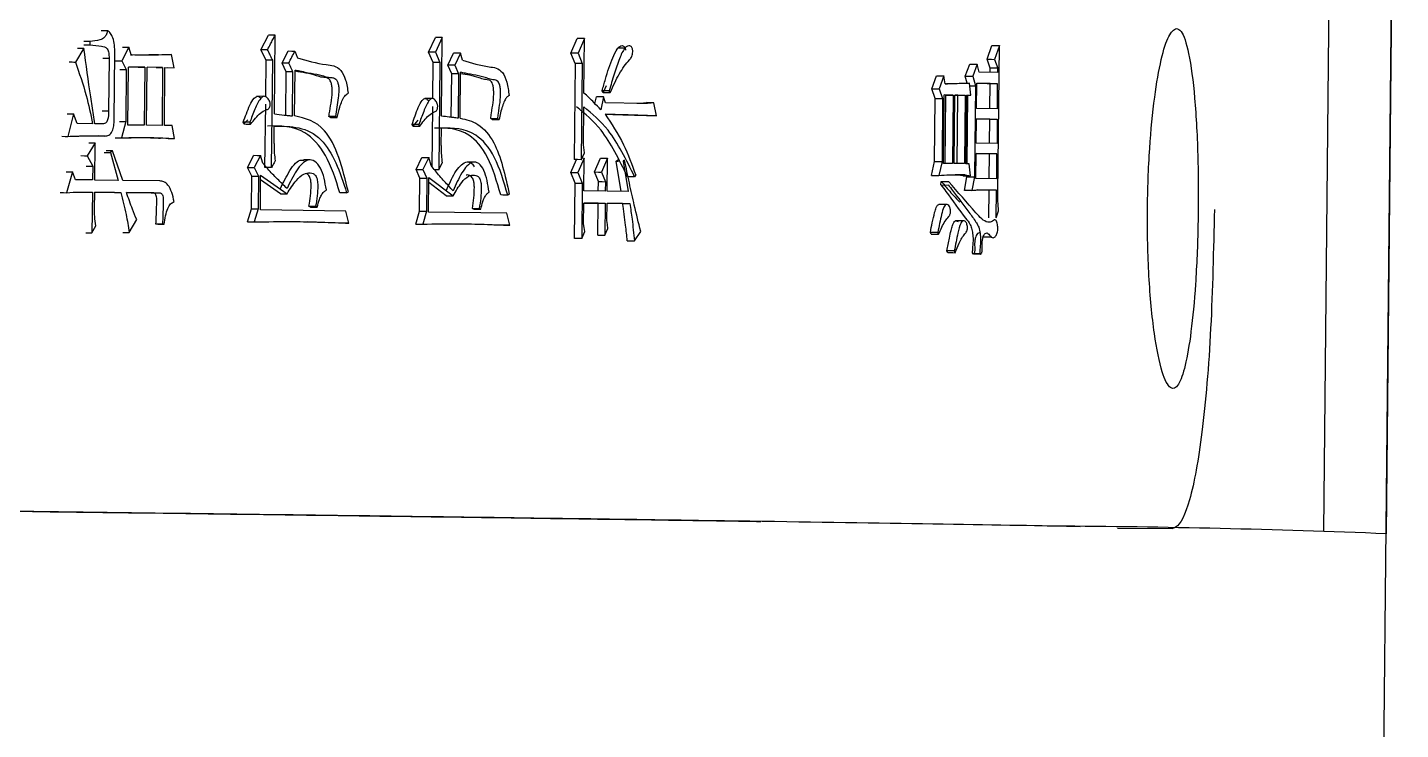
# Model space of a CAD drawing. Header units: millimetres. Extents: x 2448 to 4397, y 790 to 2168.
# Drawn here: x 3211.22 to 3226.67, y 979.76 to 987.65 of the extents above; entities that cross this region are included whole.
import ezdxf

# ---------------------------------------------------------------- set-up
doc = ezdxf.new("R2010")
doc.units = ezdxf.units.MM

msp = doc.modelspace()

# ---------------------------------------------------------------- linework, layer by layer
at = {"color": 7, "linetype": 'Continuous', "lineweight": 25}
for p, q in [((3225.808, 981.988), (3226.21, 1022.465)), ((3226.473, 978.36), (3226.67, 998.246)), ((3226.67, 998.246), (3226.509, 981.96)), ((3212.053, 987.621), (3212.124, 987.621)), ((3213.85, 987.403), (3213.935, 987.568)), ((3214.001, 986.681), (3214.009, 987.567)), ((3215.734, 987.378), (3215.812, 987.543)), ((3215.89, 987.542), (3215.812, 987.378)), ((3215.881, 986.656), (3215.89, 987.542)), ((3211.859, 987.42), (3211.762, 987.265)), ((3211.856, 987.458), (3211.928, 987.458)), ((3211.928, 987.497), (3211.857, 987.497)), ((3211.928, 987.458), (3211.928, 987.497)), ((3212.363, 987.433), (3212.283, 987.278)), ((3212.393, 987.335), (3212.363, 987.433)), ((3213.924, 987.403), (3213.85, 987.403)), ((3213.907, 987.286), (3213.85, 987.403)), ((3214.087, 987.254), (3214.157, 987.39)), ((3217.337, 987.366), (3217.409, 987.531)), ((3217.489, 987.53), (3217.417, 987.366)), ((3217.482, 986.917), (3217.489, 987.53)), ((3217.947, 987.422), (3217.866, 987.423)), ((3222.02, 987.296), (3222.073, 987.451)), ((3222.157, 987.45), (3222.104, 987.295)), ((3222.141, 985.786), (3222.157, 987.45)), ((3212.142, 987.309), (3212.136, 986.715)), ((3212.198, 986.617), (3212.206, 987.367)), ((3212.283, 987.278), (3212.335, 987.18)), ((3212.399, 987.345), (3212.39, 987.345)), ((3212.399, 987.345), (3212.393, 987.335)), ((3212.688, 987.347), (3212.77, 987.349)), ((3212.872, 987.202), (3212.843, 987.349)), ((3213.903, 986.875), (3213.907, 987.286)), ((3213.97, 986.078), (3213.982, 987.285)), ((3214.162, 987.254), (3214.087, 987.254)), ((3214.135, 987.156), (3214.087, 987.254)), ((3215.787, 987.261), (3215.734, 987.378)), ((3215.783, 986.853), (3215.787, 987.261)), ((3215.812, 987.378), (3215.864, 987.26)), ((3215.864, 987.26), (3215.852, 986.053)), ((3215.952, 987.229), (3216.016, 987.365)), ((3216.094, 987.364), (3216.03, 987.229)), ((3216.119, 987.286), (3216.094, 987.364)), ((3217.386, 987.249), (3217.337, 987.366)), ((3217.386, 987.249), (3217.375, 986.168)), ((3217.465, 987.248), (3217.386, 987.249)), ((3217.417, 987.366), (3217.465, 987.248)), ((3217.465, 987.248), (3217.454, 986.167)), ((3221.773, 987.105), (3221.825, 987.241)), ((3221.909, 987.24), (3221.857, 987.105)), ((3221.93, 987.152), (3221.909, 987.24)), ((3222.055, 987.198), (3222.02, 987.296)), ((3222.104, 987.295), (3222.14, 987.197)), ((3212.335, 987.18), (3212.329, 986.596)), ((3212.354, 986.557), (3212.361, 987.209)), ((3212.543, 987.207), (3212.361, 987.209)), ((3212.47, 987.207), (3212.543, 987.207)), ((3212.543, 987.207), (3212.536, 986.554)), ((3212.562, 986.554), (3212.569, 987.206)), ((3212.744, 987.204), (3212.569, 987.206)), ((3212.671, 987.205), (3212.744, 987.204)), ((3212.744, 987.204), (3212.737, 986.552)), ((3212.763, 986.551), (3212.769, 987.204)), ((3212.769, 987.204), (3212.872, 987.202)), ((3212.799, 987.203), (3212.872, 987.202)), ((3214.13, 986.667), (3214.135, 987.156)), ((3214.205, 986.659), (3214.21, 987.156)), ((3214.229, 986.659), (3214.234, 987.175)), ((3215.996, 987.131), (3215.952, 987.229)), ((3215.991, 986.643), (3215.996, 987.131)), ((3216.03, 987.229), (3216.073, 987.131)), ((3216.073, 987.131), (3216.069, 986.634)), ((3216.091, 986.634), (3216.096, 987.15)), ((3221.397, 986.965), (3221.451, 987.11)), ((3221.534, 987.109), (3221.481, 986.964)), ((3221.546, 987.022), (3221.534, 987.109)), ((3221.795, 987.027), (3221.773, 987.105)), ((3221.857, 987.105), (3221.888, 986.997)), ((3222.139, 987.149), (3221.93, 987.152)), ((3222.14, 987.197), (3222.055, 987.198)), ((3222.055, 987.15), (3222.055, 987.198)), ((3222.139, 987.149), (3222.14, 987.197)), ((3217.768, 986.942), (3217.688, 986.943)), ((3217.7, 986.923), (3217.688, 986.943)), ((3217.735, 986.997), (3217.7, 986.923)), ((3221.435, 986.857), (3221.397, 986.965)), ((3221.481, 986.964), (3221.519, 986.857)), ((3221.554, 987.022), (3221.546, 987.022)), ((3221.836, 986.891), (3221.822, 987.027)), ((3221.888, 986.997), (3221.877, 985.975)), ((3221.901, 986.744), (3221.903, 987.026)), ((3221.903, 987.026), (3222.138, 987.022)), ((3222.053, 987.023), (3221.903, 987.025)), ((3222.051, 986.741), (3222.053, 987.023)), ((3222.138, 987.022), (3222.053, 987.023)), ((3222.135, 986.74), (3222.138, 987.022)), ((3213.88, 986.879), (3213.805, 986.88)), ((3213.895, 986.079), (3213.903, 986.79)), ((3215.77, 986.854), (3215.692, 986.854)), ((3217.607, 986.798), (3217.623, 986.875)), ((3217.702, 986.875), (3217.673, 986.729)), ((3217.7, 986.923), (3217.78, 986.922)), ((3217.726, 986.806), (3217.702, 986.875)), ((3218.141, 986.8), (3217.726, 986.806)), ((3218.271, 986.808), (3218.19, 986.809)), ((3218.3, 986.662), (3218.271, 986.808)), ((3221.428, 986.147), (3221.435, 986.857)), ((3221.519, 986.857), (3221.512, 986.146)), ((3221.528, 986.126), (3221.535, 986.895)), ((3221.639, 986.894), (3221.535, 986.895)), ((3221.555, 986.894), (3221.535, 986.895)), ((3221.548, 986.125), (3221.555, 986.894)), ((3221.555, 986.894), (3221.639, 986.894)), ((3221.639, 986.894), (3221.631, 986.125)), ((3221.647, 986.124), (3221.655, 986.893)), ((3221.655, 986.893), (3221.773, 986.892)), ((3221.689, 986.892), (3221.655, 986.893)), ((3221.682, 986.124), (3221.689, 986.892)), ((3221.689, 986.892), (3221.773, 986.892)), ((3221.773, 986.892), (3221.765, 986.123)), ((3221.781, 986.122), (3221.789, 986.891)), ((3221.789, 986.891), (3221.836, 986.891)), ((3221.789, 986.891), (3221.836, 986.891)), ((3221.795, 986.122), (3221.802, 986.891)), ((3211.74, 986.681), (3211.679, 986.429)), ((3211.781, 986.574), (3211.74, 986.681)), ((3212.065, 986.716), (3212.136, 986.715)), ((3213.702, 986.616), (3213.659, 986.569)), ((3214.69, 986.653), (3214.614, 986.653)), ((3214.633, 986.643), (3214.614, 986.653)), ((3214.69, 986.653), (3214.709, 986.643)), ((3215.776, 986.087), (3215.782, 986.767)), ((3216.513, 986.628), (3216.435, 986.629)), ((3216.452, 986.619), (3216.435, 986.629)), ((3217.477, 986.333), (3217.481, 986.761)), ((3221.897, 986.354), (3221.899, 986.627)), ((3221.899, 986.627), (3222.134, 986.623)), ((3222.049, 986.624), (3221.899, 986.626)), ((3222.135, 986.74), (3221.901, 986.744)), ((3222.047, 986.351), (3222.049, 986.624)), ((3222.049, 986.624), (3222.134, 986.623)), ((3222.134, 986.623), (3222.131, 986.351)), ((3211.956, 986.571), (3211.781, 986.574)), ((3212.077, 986.57), (3211.982, 986.571)), ((3212.257, 986.596), (3212.329, 986.596)), ((3212.329, 986.596), (3212.28, 986.412)), ((3212.536, 986.554), (3212.354, 986.557)), ((3212.737, 986.552), (3212.562, 986.554)), ((3212.85, 986.55), (3212.763, 986.551)), ((3212.879, 986.404), (3212.85, 986.55)), ((3213.724, 986.588), (3213.65, 986.588)), ((3213.659, 986.569), (3213.65, 986.588)), ((3213.734, 986.568), (3213.724, 986.588)), ((3213.997, 986.35), (3213.999, 986.545)), ((3215.627, 986.562), (3215.55, 986.563)), ((3215.559, 986.543), (3215.55, 986.563)), ((3215.615, 986.612), (3215.559, 986.543)), ((3215.636, 986.543), (3215.627, 986.562)), ((3215.878, 986.325), (3215.88, 986.52)), ((3211.986, 986.357), (3211.894, 986.212)), ((3211.981, 985.938), (3211.986, 986.357)), ((3212.092, 986.433), (3212.02, 986.434)), ((3212.806, 986.404), (3212.879, 986.404)), ((3217.488, 986.245), (3217.477, 986.333)), ((3222.131, 986.351), (3221.897, 986.354)), ((3211.894, 986.212), (3211.957, 986.094)), ((3212.179, 986.267), (3212.158, 986.248)), ((3212.158, 986.248), (3212.244, 985.935)), ((3212.296, 985.934), (3212.179, 986.267)), ((3213.699, 986.081), (3213.769, 986.217)), ((3213.844, 986.216), (3213.773, 986.081)), ((3213.872, 986.128), (3213.844, 986.216)), ((3214.403, 986.165), (3214.328, 986.166)), ((3215.595, 986.056), (3215.66, 986.192)), ((3215.737, 986.191), (3215.672, 986.056)), ((3215.763, 986.103), (3215.737, 986.191)), ((3217.337, 986.023), (3217.4, 986.168)), ((3217.487, 986.186), (3217.416, 986.022)), ((3217.454, 986.167), (3217.488, 986.245)), ((3217.463, 986.187), (3217.487, 986.186)), ((3217.484, 985.816), (3217.487, 986.186)), ((3217.602, 986.029), (3217.668, 986.183)), ((3217.748, 986.183), (3217.682, 986.028)), ((3217.745, 985.813), (3217.748, 986.183)), ((3217.845, 986.152), (3217.861, 986.161)), ((3217.845, 986.152), (3217.873, 986.152)), ((3217.901, 985.81), (3217.845, 986.152)), ((3217.868, 986.161), (3217.861, 986.161)), ((3217.941, 986.161), (3217.925, 986.151)), ((3221.893, 985.955), (3221.896, 986.237)), ((3221.896, 986.237), (3222.13, 986.234)), ((3222.046, 986.234), (3221.896, 986.237)), ((3222.043, 985.952), (3222.046, 986.234)), ((3222.13, 986.234), (3222.046, 986.234)), ((3222.127, 985.951), (3222.13, 986.234)), ((3211.728, 986.029), (3211.662, 985.796)), ((3211.764, 985.941), (3211.728, 986.029)), ((3211.957, 986.094), (3211.955, 985.939)), ((3213.747, 985.983), (3213.699, 986.081)), ((3213.773, 986.081), (3213.822, 985.983)), ((3215.639, 985.958), (3215.595, 986.056)), ((3215.672, 986.056), (3215.716, 985.958)), ((3215.852, 986.053), (3215.889, 986.13)), ((3216.25, 986.14), (3216.172, 986.141)), ((3217.385, 985.905), (3217.337, 986.023)), ((3217.416, 986.022), (3217.464, 985.904)), ((3217.646, 985.921), (3217.602, 986.029)), ((3217.682, 986.028), (3217.725, 985.92)), ((3217.925, 986.151), (3217.981, 985.809)), ((3221.394, 985.991), (3221.428, 986.147)), ((3221.428, 986.147), (3221.512, 986.146)), ((3221.512, 986.146), (3221.477, 985.991)), ((3221.631, 986.125), (3221.528, 986.126)), ((3221.765, 986.123), (3221.647, 986.124)), ((3221.816, 986.122), (3221.781, 986.122)), ((3221.834, 985.985), (3221.816, 986.122)), ((3211.955, 985.939), (3211.764, 985.941)), ((3212.244, 985.935), (3211.981, 985.938)), ((3212.711, 985.929), (3212.296, 985.934)), ((3213.744, 985.613), (3213.747, 985.983)), ((3213.822, 985.983), (3213.818, 985.613)), ((3213.843, 985.603), (3213.846, 985.992)), ((3213.846, 985.992), (3214.143, 985.784)), ((3214.068, 985.784), (3213.846, 985.941)), ((3215.635, 985.588), (3215.639, 985.958)), ((3215.716, 985.958), (3215.712, 985.588)), ((3215.735, 985.578), (3215.739, 985.967)), ((3215.933, 985.759), (3215.738, 985.909)), ((3215.739, 985.967), (3216.011, 985.759)), ((3217.379, 985.282), (3217.385, 985.905)), ((3217.464, 985.904), (3217.458, 985.281)), ((3217.644, 985.814), (3217.646, 985.921)), ((3217.725, 985.92), (3217.724, 985.813)), ((3218.054, 985.974), (3217.974, 985.975)), ((3221.5, 985.883), (3221.504, 985.922)), ((3221.5, 985.883), (3221.584, 985.882)), ((3221.504, 985.922), (3221.587, 985.921)), ((3221.69, 985.997), (3221.661, 985.997)), ((3221.764, 985.82), (3221.793, 985.976)), ((3221.774, 985.996), (3221.834, 985.985)), ((3221.793, 985.976), (3221.793, 985.986)), ((3221.793, 985.976), (3221.877, 985.975)), ((3221.877, 985.975), (3221.848, 985.819)), ((3222.127, 985.951), (3221.893, 985.955)), ((3211.954, 985.802), (3211.949, 985.345)), ((3211.978, 985.617), (3211.98, 985.802)), ((3211.98, 985.802), (3212.274, 985.798)), ((3212.202, 985.799), (3211.98, 985.802)), ((3212.202, 985.799), (3212.274, 985.798)), ((3212.337, 985.797), (3212.689, 985.793)), ((3212.616, 985.794), (3212.337, 985.797)), ((3212.616, 985.794), (3212.689, 985.793)), ((3214.068, 985.784), (3214.143, 985.784)), ((3214.814, 985.794), (3214.833, 985.804)), ((3215.933, 985.759), (3216.011, 985.759)), ((3217.724, 985.813), (3217.484, 985.816)), ((3217.981, 985.809), (3217.745, 985.813)), ((3221.848, 985.819), (3221.764, 985.82)), ((3222.042, 985.826), (3221.914, 985.828)), ((3221.923, 985.828), (3222.126, 985.825)), ((3222.038, 985.514), (3222.042, 985.826)), ((3222.126, 985.825), (3222.042, 985.826)), ((3222.123, 985.513), (3222.126, 985.825)), ((3213.698, 985.468), (3213.744, 985.613)), ((3213.744, 985.613), (3213.818, 985.613)), ((3213.818, 985.613), (3213.772, 985.467)), ((3214.803, 985.59), (3213.843, 985.603)), ((3214.39, 985.644), (3214.465, 985.643)), ((3214.409, 985.634), (3214.39, 985.644)), ((3214.409, 985.634), (3214.484, 985.633)), ((3214.465, 985.643), (3214.484, 985.633)), ((3214.839, 985.453), (3214.803, 985.59)), ((3215.593, 985.443), (3215.635, 985.588)), ((3215.635, 985.588), (3215.712, 985.588)), ((3215.712, 985.588), (3215.67, 985.442)), ((3216.615, 985.566), (3215.735, 985.578)), ((3216.228, 985.619), (3216.306, 985.619)), ((3216.246, 985.609), (3216.228, 985.619)), ((3216.246, 985.609), (3216.324, 985.609)), ((3216.306, 985.619), (3216.324, 985.609)), ((3216.648, 985.429), (3216.615, 985.566)), ((3217.48, 985.447), (3217.482, 985.68)), ((3217.482, 985.68), (3217.723, 985.677)), ((3217.643, 985.678), (3217.482, 985.68)), ((3217.64, 985.317), (3217.643, 985.678)), ((3217.643, 985.678), (3217.723, 985.677)), ((3217.723, 985.677), (3217.719, 985.317)), ((3217.741, 985.482), (3217.743, 985.677)), ((3217.743, 985.677), (3218, 985.673)), ((3217.919, 985.674), (3217.743, 985.676)), ((3217.919, 985.674), (3218, 985.673)), ((3221.56, 985.664), (3221.476, 985.665)), ((3222.123, 985.513), (3222.148, 985.591)), ((3211.949, 985.345), (3211.992, 985.422)), ((3212.369, 985.349), (3212.453, 985.494)), ((3212.742, 985.442), (3212.669, 985.442)), ((3212.689, 985.442), (3212.762, 985.441)), ((3212.762, 985.441), (3212.742, 985.442)), ((3214.763, 985.454), (3214.378, 985.468)), ((3216.57, 985.43), (3216.212, 985.443)), ((3217.719, 985.317), (3217.752, 985.394)), ((3221.748, 985.479), (3221.663, 985.479)), ((3211.878, 985.345), (3211.949, 985.345)), ((3212.296, 985.35), (3212.369, 985.349)), ((3217.458, 985.281), (3217.492, 985.359)), ((3217.64, 985.317), (3217.719, 985.317)), ((3218.051, 985.254), (3218.123, 985.36)), ((3221.465, 985.348), (3221.381, 985.349)), ((3221.391, 985.329), (3221.381, 985.349)), ((3221.391, 985.329), (3221.474, 985.329)), ((3221.977, 985.3), (3222.062, 985.3)), ((3221.65, 985.141), (3221.567, 985.142)), ((3221.576, 985.122), (3221.567, 985.142)), ((3221.938, 985.107), (3221.853, 985.108)), ((3221.866, 985.108), (3221.95, 985.107)), ((3223.485, 982.025), (3224.107, 982.019))]:
    msp.add_line(p, q, dxfattribs=at)
at = {"color": 7, "linetype": 'Continuous', "lineweight": 25, "flags": 128}
for points in [[(3214.009, 987.567), (3213.968, 987.568), (3213.935, 987.568)], [(3215.89, 987.542), (3215.846, 987.543), (3215.812, 987.543)], [(3211.787, 987.42), (3211.827, 987.42), (3211.859, 987.42)], [(3212.291, 987.433), (3212.331, 987.433), (3212.363, 987.433)], [(3214.157, 987.39), (3214.199, 987.389), (3214.232, 987.389)], [(3217.489, 987.53), (3217.444, 987.53), (3217.409, 987.531)], [(3222.073, 987.451), (3222.12, 987.451), (3222.157, 987.45)], [(3211.691, 987.266), (3211.708, 987.266), (3211.726, 987.266), (3211.744, 987.265), (3211.762, 987.265)], [(3212.071, 987.31), (3212.106, 987.309), (3212.142, 987.309)], [(3212.211, 987.279), (3212.252, 987.278), (3212.283, 987.278)], [(3212.77, 987.349), (3212.81, 987.349), (3212.843, 987.349)], [(3213.982, 987.285), (3213.94, 987.286), (3213.907, 987.286)], [(3215.812, 987.378), (3215.768, 987.378), (3215.734, 987.378)], [(3215.864, 987.26), (3215.821, 987.261), (3215.787, 987.261)], [(3216.094, 987.364), (3216.05, 987.365), (3216.016, 987.365)], [(3217.417, 987.366), (3217.372, 987.366), (3217.337, 987.366)], [(3221.825, 987.241), (3221.872, 987.24), (3221.909, 987.24)], [(3222.02, 987.296), (3222.067, 987.296), (3222.104, 987.295)], [(3212.263, 987.181), (3212.303, 987.18), (3212.335, 987.18)], [(3214.21, 987.156), (3214.168, 987.156), (3214.135, 987.156)], [(3216.03, 987.229), (3215.987, 987.229), (3215.952, 987.229)], [(3216.073, 987.131), (3216.03, 987.131), (3215.996, 987.131)], [(3221.451, 987.11), (3221.497, 987.11), (3221.534, 987.109)], [(3221.773, 987.105), (3221.82, 987.105), (3221.857, 987.105)], [(3217.78, 986.922), (3217.774, 986.932), (3217.768, 986.942)], [(3221.397, 986.965), (3221.444, 986.965), (3221.481, 986.964)], [(3221.738, 987.028), (3221.785, 987.028), (3221.822, 987.027)], [(3221.825, 986.998), (3221.851, 986.997), (3221.888, 986.997)], [(3217.702, 986.875), (3217.658, 986.875), (3217.623, 986.875)], [(3221.435, 986.857), (3221.482, 986.857), (3221.519, 986.857)], [(3211.668, 986.682), (3211.708, 986.682), (3211.74, 986.681)], [(3214.633, 986.643), (3214.664, 986.643), (3214.687, 986.643), (3214.709, 986.643)], [(3216.452, 986.619), (3216.484, 986.619), (3216.507, 986.619), (3216.53, 986.618)], [(3218.3, 986.662), (3218.255, 986.662), (3218.22, 986.662)], [(3213.659, 986.569), (3213.685, 986.568), (3213.71, 986.568), (3213.734, 986.568)], [(3215.559, 986.543), (3215.586, 986.543), (3215.611, 986.543), (3215.636, 986.543)], [(3211.608, 986.43), (3211.647, 986.429), (3211.679, 986.429)], [(3211.914, 986.357), (3211.954, 986.357), (3211.986, 986.357)], [(3212.208, 986.412), (3212.248, 986.412), (3212.28, 986.412)], [(3211.823, 986.213), (3211.863, 986.212), (3211.894, 986.212)], [(3212.086, 986.248), (3212.126, 986.248), (3212.158, 986.248)], [(3212.179, 986.267), (3212.139, 986.267), (3212.107, 986.267)], [(3213.769, 986.217), (3213.811, 986.216), (3213.844, 986.216)], [(3215.66, 986.192), (3215.703, 986.191), (3215.737, 986.191)], [(3217.454, 986.167), (3217.41, 986.168), (3217.375, 986.168)], [(3217.668, 986.183), (3217.713, 986.183), (3217.748, 986.183)], [(3211.657, 986.03), (3211.697, 986.029), (3211.728, 986.029)], [(3211.885, 986.095), (3211.925, 986.095), (3211.957, 986.094)], [(3213.699, 986.081), (3213.741, 986.081), (3213.773, 986.081)], [(3213.97, 986.078), (3213.928, 986.078), (3213.895, 986.079)], [(3215.595, 986.056), (3215.638, 986.056), (3215.672, 986.056)], [(3215.852, 986.053), (3215.809, 986.053), (3215.803, 986.053)], [(3217.337, 986.023), (3217.381, 986.022), (3217.416, 986.022)], [(3217.602, 986.029), (3217.647, 986.028), (3217.682, 986.028)], [(3213.747, 985.983), (3213.789, 985.983), (3213.822, 985.983)], [(3215.639, 985.958), (3215.682, 985.958), (3215.716, 985.958)], [(3217.385, 985.905), (3217.429, 985.905), (3217.464, 985.904)], [(3217.646, 985.921), (3217.69, 985.921), (3217.725, 985.92)], [(3218.066, 985.993), (3218.06, 985.984), (3218.054, 985.974)], [(3221.394, 985.991), (3221.441, 985.991), (3221.477, 985.991)], [(3221.774, 985.996), (3221.727, 985.996), (3221.69, 985.997)], [(3221.75, 985.986), (3221.797, 985.986), (3221.834, 985.985)], [(3211.591, 985.797), (3211.63, 985.797), (3211.662, 985.796)], [(3214.814, 985.794), (3214.784, 985.795), (3214.761, 985.795), (3214.738, 985.795)], [(3216.626, 985.77), (3216.594, 985.77), (3216.571, 985.77), (3216.547, 985.771)], [(3213.698, 985.468), (3213.74, 985.468), (3213.772, 985.467)], [(3214.839, 985.453), (3214.797, 985.454), (3214.763, 985.454)], [(3215.593, 985.443), (3215.636, 985.442), (3215.67, 985.442)], [(3216.648, 985.429), (3216.604, 985.429), (3216.57, 985.43)], [(3217.492, 985.359), (3217.486, 985.403), (3217.48, 985.447)], [(3217.752, 985.394), (3217.747, 985.438), (3217.741, 985.482)], [(3217.458, 985.281), (3217.413, 985.282), (3217.379, 985.282)], [(3217.971, 985.254), (3218.016, 985.254), (3218.051, 985.254)], [(3221.474, 985.329), (3221.469, 985.338), (3221.465, 985.348)], [(3221.576, 985.122), (3221.606, 985.122), (3221.633, 985.122), (3221.66, 985.121)], [(3221.66, 985.121), (3221.657, 985.126), (3221.654, 985.134), (3221.65, 985.141)]]:
    msp.add_lwpolyline(points, dxfattribs=at)
at = {"color": 7, "linetype": 'Continuous', "lineweight": 25}
msp.add_arc((3222.047, 869.426), 112.623, 87.72981, 89.63076, dxfattribs=at)
for points, knots in [([(3212.124, 987.621), (3212.121, 987.606), (3212.113, 987.577), (3212.085, 987.532), (3212.019, 987.508), (3211.964, 987.501), (3211.928, 987.497)], [0, 0, 0, 0, 0.128343, 0.252808, 0.509044, 1, 1, 1, 1]), ([(3212.206, 987.367), (3212.205, 987.396), (3212.204, 987.455), (3212.188, 987.533), (3212.159, 987.591), (3212.136, 987.611), (3212.124, 987.621)], [0, 0, 0, 0, 0.289328, 0.57376, 0.790215, 1, 1, 1, 1]), ([(3213.924, 987.403), (3213.936, 987.425), (3213.956, 987.463), (3213.984, 987.518), (3214.001, 987.551), (3214.009, 987.567)], [0, 0, 0, 0, 0.404353, 0.702176, 1, 1, 1, 1]), ([(3224.15, 987.644), (3224.121, 987.626), (3224.062, 987.591), (3223.975, 987.307), (3223.898, 986.873), (3223.841, 986.284), (3223.816, 985.582), (3223.833, 984.846), (3223.893, 984.198), (3223.983, 983.757), (3224.08, 983.569), (3224.172, 983.609), (3224.251, 983.835), (3224.318, 984.227), (3224.369, 984.774), (3224.397, 985.45), (3224.396, 986.187), (3224.36, 986.875), (3224.294, 987.38), (3224.217, 987.616), (3224.167, 987.637), (3224.15, 987.644)], [0, 0, 0, 0, 0.0458235, 0.0918173, 0.1404921, 0.1939065, 0.2526217, 0.3147351, 0.3769841, 0.4347571, 0.4860859, 0.532888, 0.5786225, 0.626345, 0.6781426, 0.7354156, 0.7970238, 0.8595104, 0.9189599, 0.9721387, 1, 1, 1, 1]), ([(3211.982, 986.571), (3211.977, 986.605), (3211.961, 986.705), (3211.916, 986.987), (3211.883, 987.237), (3211.859, 987.42)], [0, 0, 0, 0, 0.119157, 0.35747, 1, 1, 1, 1]), ([(3211.928, 987.458), (3211.971, 987.453), (3212.025, 987.448), (3212.089, 987.437), (3212.123, 987.419), (3212.139, 987.365), (3212.141, 987.328), (3212.142, 987.309)], [0, 0, 0, 0, 0.4890705, 0.6160768, 0.7426747, 0.8691542, 1, 1, 1, 1]), ([(3213.982, 987.285), (3213.977, 987.296), (3213.966, 987.319), (3213.946, 987.358), (3213.933, 987.386), (3213.924, 987.403)], [0, 0, 0, 0, 0.28642, 0.57284, 1, 1, 1, 1]), ([(3214.162, 987.254), (3214.174, 987.276), (3214.197, 987.321), (3214.22, 987.366), (3214.232, 987.389)], [0, 0, 0, 0, 0.5, 1, 1, 1, 1]), ([(3214.232, 987.389), (3214.236, 987.376), (3214.246, 987.35), (3214.255, 987.324), (3214.26, 987.311)], [0, 0, 0, 0, 0.5, 1, 1, 1, 1]), ([(3217.688, 986.943), (3217.701, 986.986), (3217.737, 987.113), (3217.789, 987.281), (3217.847, 987.4), (3217.885, 987.445), (3217.91, 987.452), (3217.929, 987.447), (3217.94, 987.438), (3217.947, 987.424), (3217.95, 987.411), (3217.951, 987.402), (3217.951, 987.4)], [0, 0, 0, 0, 0.183019, 0.5397439, 0.7191551, 0.798053, 0.8773033, 0.9153799, 0.9466749, 0.9687466, 0.9908212, 1, 1, 1, 1]), ([(3217.78, 986.922), (3217.796, 986.959), (3217.844, 987.068), (3217.916, 987.196), (3217.983, 987.277), (3218.015, 987.311), (3218.027, 987.34), (3218.032, 987.366), (3218.033, 987.392), (3218.03, 987.415), (3218.024, 987.431), (3218.014, 987.443), (3217.997, 987.451), (3217.972, 987.448), (3217.928, 987.407), (3217.877, 987.296), (3217.822, 987.129), (3217.786, 987.004), (3217.768, 986.942)], [0, 0, 0, 0, 0.09659, 0.284957, 0.379061, 0.415302, 0.43328, 0.451354, 0.468517, 0.481841, 0.49525, 0.506683, 0.528197, 0.568056, 0.609709, 0.722361, 0.860063, 1, 1, 1, 1]), ([(3211.762, 987.265), (3211.805, 987.142), (3211.884, 986.922), (3211.934, 986.679), (3211.956, 986.571)], [0, 0, 0, 0, 0.556398, 1, 1, 1, 1]), ([(3212.843, 987.349), (3212.795, 987.347), (3212.697, 987.343), (3212.549, 987.343), (3212.449, 987.344), (3212.399, 987.345)], [0, 0, 0, 0, 0.325907, 0.662939, 1, 1, 1, 1]), ([(3212.697, 987.346), (3212.641, 987.345), (3212.562, 987.344), (3212.455, 987.344), (3212.437, 987.344), (3212.431, 987.344), (3212.43, 987.344), (3212.43, 987.344)], [0, 0, 0, 0, 0.63593, 0.888146, 0.962838, 0.987958, 1, 1, 1, 1]), ([(3214.21, 987.156), (3214.204, 987.167), (3214.194, 987.189), (3214.178, 987.222), (3214.168, 987.243), (3214.162, 987.254)], [0, 0, 0, 0, 0.343704, 0.671851, 1, 1, 1, 1]), ([(3214.26, 987.311), (3214.366, 987.281), (3214.527, 987.236), (3214.73, 987.223), (3214.81, 987.065), (3214.823, 986.965), (3214.83, 986.914)], [0, 0, 0, 0, 0.491714, 0.746407, 0.869814, 1, 1, 1, 1]), ([(3216.119, 987.286), (3216.217, 987.256), (3216.365, 987.211), (3216.55, 987.199), (3216.623, 987.041), (3216.635, 986.941), (3216.641, 986.889)], [0, 0, 0, 0, 0.49171, 0.746466, 0.869846, 1, 1, 1, 1]), ([(3214.234, 987.175), (3214.247, 987.173), (3214.307, 987.162), (3214.408, 987.137), (3214.518, 987.125), (3214.595, 987.093), (3214.643, 987.092), (3214.678, 987.085), (3214.701, 987.066), (3214.715, 987.036), (3214.725, 986.995), (3214.728, 986.935), (3214.712, 986.821), (3214.699, 986.723), (3214.69, 986.653)], [0, 0, 0, 0, 0.051336, 0.256637, 0.430421, 0.517324, 0.588777, 0.636902, 0.665483, 0.694221, 0.729636, 0.765754, 0.832358, 1, 1, 1, 1]), ([(3214.614, 986.653), (3214.617, 986.674), (3214.633, 986.773), (3214.656, 986.89), (3214.648, 987.002), (3214.638, 987.04), (3214.624, 987.068), (3214.591, 987.094), (3214.539, 987.088), (3214.418, 987.135), (3214.315, 987.149), (3214.234, 987.161)], [0, 0, 0, 0, 0.054284, 0.269785, 0.308173, 0.346699, 0.376894, 0.407084, 0.513434, 0.618143, 1, 1, 1, 1]), ([(3216.513, 986.628), (3216.516, 986.648), (3216.53, 986.748), (3216.551, 986.864), (3216.544, 986.977), (3216.535, 987.015), (3216.522, 987.042), (3216.492, 987.069), (3216.445, 987.063), (3216.329, 987.111), (3216.211, 987.125), (3216.114, 987.146), (3216.096, 987.15)], [0, 0, 0, 0, 0.04844, 0.240742, 0.275063, 0.309506, 0.336528, 0.363548, 0.457331, 0.549664, 0.918131, 1, 1, 1, 1]), ([(3216.435, 986.629), (3216.437, 986.649), (3216.452, 986.749), (3216.473, 986.866), (3216.466, 986.978), (3216.457, 987.016), (3216.443, 987.043), (3216.413, 987.07), (3216.365, 987.063), (3216.257, 987.11), (3216.166, 987.124), (3216.096, 987.134)], [0, 0, 0, 0, 0.055203, 0.274349, 0.313305, 0.352402, 0.383045, 0.413679, 0.523777, 0.632174, 1, 1, 1, 1]), ([(3221.546, 987.022), (3221.566, 987.022), (3221.63, 987.022), (3221.693, 987.025), (3221.738, 987.028)], [0, 0, 0, 0, 0.298992, 1, 1, 1, 1]), ([(3221.822, 987.027), (3221.775, 987.025), (3221.706, 987.021), (3221.62, 987.021), (3221.581, 987.021), (3221.564, 987.022)], [0, 0, 0, 0, 0.548677, 0.80781, 1, 1, 1, 1]), ([(3213.65, 986.588), (3213.662, 986.62), (3213.699, 986.716), (3213.741, 986.829), (3213.794, 986.878), (3213.817, 986.883), (3213.836, 986.874), (3213.845, 986.862), (3213.849, 986.856)], [0, 0, 0, 0, 0.235439, 0.70895, 0.791082, 0.873649, 0.946672, 1, 1, 1, 1]), ([(3213.734, 986.568), (3213.752, 986.59), (3213.806, 986.657), (3213.874, 986.721), (3213.934, 986.734), (3213.948, 986.755), (3213.953, 986.772), (3213.955, 986.79), (3213.954, 986.807), (3213.948, 986.825), (3213.932, 986.85), (3213.911, 986.875), (3213.884, 986.882), (3213.864, 986.873), (3213.825, 986.833), (3213.779, 986.73), (3213.743, 986.637), (3213.724, 986.588)], [0, 0, 0, 0, 0.11061, 0.333674, 0.388222, 0.40634, 0.424432, 0.443271, 0.458128, 0.47296, 0.501623, 0.56832, 0.601909, 0.635256, 0.674016, 0.828382, 1, 1, 1, 1]), ([(3214.709, 986.643), (3214.718, 986.682), (3214.732, 986.747), (3214.76, 986.827), (3214.79, 986.887), (3214.817, 986.905), (3214.83, 986.914)], [0, 0, 0, 0, 0.349628, 0.572485, 0.789937, 1, 1, 1, 1]), ([(3215.55, 986.563), (3215.561, 986.595), (3215.595, 986.69), (3215.634, 986.804), (3215.683, 986.852), (3215.703, 986.858), (3215.722, 986.847), (3215.732, 986.833), (3215.737, 986.826)], [0, 0, 0, 0, 0.23068, 0.694618, 0.77509, 0.855989, 0.927536, 1, 1, 1, 1]), ([(3215.636, 986.543), (3215.652, 986.565), (3215.702, 986.632), (3215.765, 986.696), (3215.82, 986.709), (3215.832, 986.73), (3215.837, 986.747), (3215.839, 986.765), (3215.838, 986.782), (3215.833, 986.8), (3215.818, 986.825), (3215.799, 986.85), (3215.774, 986.857), (3215.755, 986.848), (3215.72, 986.808), (3215.678, 986.705), (3215.644, 986.612), (3215.627, 986.562)], [0, 0, 0, 0, 0.11061, 0.333673, 0.388222, 0.406339, 0.424432, 0.44327, 0.458128, 0.472959, 0.501622, 0.568318, 0.601906, 0.635253, 0.674013, 0.828364, 1, 1, 1, 1]), ([(3216.641, 986.889), (3216.632, 986.883), (3216.613, 986.87), (3216.587, 986.826), (3216.565, 986.767), (3216.545, 986.695), (3216.535, 986.644), (3216.53, 986.618)], [0, 0, 0, 0, 0.16193, 0.328266, 0.548937, 0.773467, 1, 1, 1, 1]), ([(3217.673, 986.729), (3217.647, 986.756), (3217.603, 986.803), (3217.54, 986.866), (3217.502, 986.9), (3217.482, 986.917)], [0, 0, 0, 0, 0.407857, 0.703807, 1, 1, 1, 1]), ([(3218.08, 986.801), (3218.089, 986.801), (3218.112, 986.801), (3218.148, 986.803), (3218.176, 986.807), (3218.19, 986.809)], [0, 0, 0, 0, 0.237699, 0.618617, 1, 1, 1, 1]), ([(3218.271, 986.808), (3218.255, 986.806), (3218.226, 986.802), (3218.183, 986.8), (3218.155, 986.8), (3218.141, 986.8)], [0, 0, 0, 0, 0.354136, 0.677006, 1, 1, 1, 1]), ([(3212.136, 986.715), (3212.135, 986.68), (3212.134, 986.636), (3212.116, 986.593), (3212.1, 986.573), (3212.086, 986.571), (3212.077, 986.57)], [0, 0, 0, 0, 0.51743, 0.648617, 0.775842, 1, 1, 1, 1]), ([(3212.092, 986.433), (3212.107, 986.435), (3212.139, 986.437), (3212.18, 986.48), (3212.197, 986.549), (3212.198, 986.594), (3212.198, 986.617)], [0, 0, 0, 0, 0.267162, 0.539705, 0.767176, 1, 1, 1, 1]), ([(3214.001, 986.681), (3214.037, 986.677), (3214.09, 986.672), (3214.158, 986.664), (3214.189, 986.661), (3214.205, 986.659)], [0, 0, 0, 0, 0.535269, 0.767634, 1, 1, 1, 1]), ([(3214.833, 985.804), (3214.801, 985.936), (3214.738, 986.197), (3214.549, 986.584), (3214.349, 986.631), (3214.229, 986.659)], [0, 0, 0, 0, 0.292537, 0.575037, 1, 1, 1, 1]), ([(3216.069, 986.634), (3216.052, 986.636), (3216.018, 986.64), (3215.956, 986.648), (3215.91, 986.653), (3215.881, 986.656)], [0, 0, 0, 0, 0.270311, 0.540621, 1, 1, 1, 1]), ([(3216.091, 986.634), (3216.159, 986.619), (3216.296, 986.588), (3216.522, 986.333), (3216.597, 985.992), (3216.643, 985.779)], [0, 0, 0, 0, 0.270901, 0.545498, 1, 1, 1, 1]), ([(3216.53, 986.618), (3216.527, 986.62), (3216.521, 986.623), (3216.516, 986.627), (3216.513, 986.628)], [0, 0, 0, 0, 0.499988, 1, 1, 1, 1]), ([(3217.974, 985.975), (3217.88, 986.166), (3217.714, 986.505), (3217.496, 986.684), (3217.401, 986.762)], [0, 0, 0, 0, 0.565025, 1, 1, 1, 1]), ([(3218.054, 985.974), (3217.96, 986.166), (3217.794, 986.505), (3217.576, 986.683), (3217.481, 986.761)], [0, 0, 0, 0, 0.56495, 1, 1, 1, 1]), ([(3217.721, 986.68), (3217.78, 986.678), (3217.899, 986.674), (3218.093, 986.668), (3218.226, 986.664), (3218.3, 986.662)], [0, 0, 0, 0, 0.303552, 0.607104, 1, 1, 1, 1]), ([(3217.721, 986.68), (3217.794, 986.572), (3217.925, 986.379), (3218.023, 986.112), (3218.066, 985.993)], [0, 0, 0, 0, 0.555139, 1, 1, 1, 1]), ([(3218.22, 986.662), (3218.163, 986.664), (3218.048, 986.668), (3217.882, 986.673), (3217.773, 986.676), (3217.722, 986.678)], [0, 0, 0, 0, 0.349135, 0.698271, 1, 1, 1, 1]), ([(3214.738, 985.795), (3214.691, 985.945), (3214.597, 986.238), (3214.306, 986.55), (3214.069, 986.547), (3213.925, 986.546)], [0, 0, 0, 0, 0.291982, 0.570154, 1, 1, 1, 1]), ([(3213.999, 986.545), (3214.187, 986.544), (3214.453, 986.543), (3214.703, 986.142), (3214.777, 985.911), (3214.814, 985.794)], [0, 0, 0, 0, 0.546029, 0.769263, 1, 1, 1, 1]), ([(3216.547, 985.771), (3216.504, 985.921), (3216.419, 986.214), (3216.152, 986.525), (3215.935, 986.522), (3215.802, 986.521)], [0, 0, 0, 0, 0.291982, 0.570154, 1, 1, 1, 1]), ([(3216.626, 985.77), (3216.582, 985.92), (3216.497, 986.213), (3216.23, 986.525), (3216.012, 986.522), (3215.88, 986.52)], [0, 0, 0, 0, 0.291826, 0.570002, 1, 1, 1, 1]), ([(3211.679, 986.429), (3211.748, 986.432), (3211.852, 986.436), (3211.989, 986.435), (3212.057, 986.434), (3212.092, 986.433)], [0, 0, 0, 0, 0.499854, 0.749917, 1, 1, 1, 1]), ([(3211.778, 986.433), (3211.779, 986.433), (3211.792, 986.433), (3211.879, 986.435), (3211.961, 986.435), (3211.98, 986.435), (3211.991, 986.435)], [0, 0, 0, 0, 0.049747, 0.507827, 0.70795, 1, 1, 1, 1]), ([(3212.28, 986.412), (3212.335, 986.414), (3212.445, 986.419), (3212.6, 986.418), (3212.745, 986.412), (3212.834, 986.406), (3212.879, 986.404)], [0, 0, 0, 0, 0.27342, 0.546866, 0.773418, 1, 1, 1, 1]), ([(3212.341, 986.414), (3212.341, 986.414), (3212.341, 986.414), (3212.402, 986.415), (3212.547, 986.417), (3212.659, 986.413), (3212.718, 986.41)], [0, 0, 0, 0, 0.001421, 0.014375, 0.489783, 1, 1, 1, 1]), ([(3213.997, 986.35), (3213.997, 986.313), (3213.998, 986.247), (3214.006, 986.184), (3214.01, 986.155)], [0, 0, 0, 0, 0.56114, 1, 1, 1, 1]), ([(3215.878, 986.325), (3215.878, 986.288), (3215.878, 986.222), (3215.886, 986.159), (3215.889, 986.13)], [0, 0, 0, 0, 0.5611396, 1, 1, 1, 1]), ([(3214.01, 986.155), (3214.004, 986.144), (3213.995, 986.126), (3213.981, 986.1), (3213.974, 986.085), (3213.97, 986.078)], [0, 0, 0, 0, 0.429625, 0.714812, 1, 1, 1, 1]), ([(3214.069, 985.843), (3214.102, 985.911), (3214.168, 986.044), (3214.269, 986.177), (3214.327, 986.16), (3214.336, 986.158)], [0, 0, 0, 0, 0.46654, 0.913121, 1, 1, 1, 1]), ([(3214.587, 985.827), (3214.57, 985.916), (3214.546, 986.051), (3214.46, 986.158), (3214.357, 986.178), (3214.243, 986.049), (3214.177, 985.912), (3214.143, 985.842)], [0, 0, 0, 0, 0.250822, 0.378288, 0.502275, 0.745754, 1, 1, 1, 1]), ([(3218.123, 985.36), (3218.098, 985.457), (3218.053, 985.636), (3217.994, 985.906), (3217.959, 986.076), (3217.941, 986.161)], [0, 0, 0, 0, 0.374082, 0.686951, 1, 1, 1, 1]), ([(3214.143, 985.842), (3214.126, 985.86), (3214.072, 985.914), (3213.979, 986.003), (3213.908, 986.086), (3213.872, 986.128)], [0, 0, 0, 0, 0.1918248, 0.5955483, 1, 1, 1, 1]), ([(3214.143, 985.784), (3214.177, 985.837), (3214.234, 985.926), (3214.324, 986.012), (3214.391, 986.023), (3214.436, 986.013), (3214.461, 985.996), (3214.477, 985.967), (3214.487, 985.929), (3214.493, 985.818), (3214.478, 985.721), (3214.465, 985.643)], [0, 0, 0, 0, 0.23714, 0.400338, 0.532608, 0.587589, 0.643045, 0.67499, 0.706806, 0.766264, 1, 1, 1, 1]), ([(3214.39, 985.644), (3214.402, 985.722), (3214.418, 985.816), (3214.412, 985.926), (3214.404, 985.965), (3214.388, 985.994), (3214.375, 986.003), (3214.367, 986.008)], [0, 0, 0, 0, 0.591852, 0.702245, 0.813565, 0.89232, 1, 1, 1, 1]), ([(3216.011, 985.817), (3215.995, 985.835), (3215.946, 985.889), (3215.861, 985.978), (3215.795, 986.061), (3215.763, 986.103)], [0, 0, 0, 0, 0.191825, 0.595548, 1, 1, 1, 1]), ([(3215.934, 985.818), (3215.965, 985.888), (3216.026, 986.026), (3216.129, 986.15), (3216.214, 986.142), (3216.241, 986.1), (3216.25, 986.085)], [0, 0, 0, 0, 0.3710117, 0.7261512, 0.9069998, 1, 1, 1, 1]), ([(3216.417, 985.802), (3216.403, 985.891), (3216.381, 986.026), (3216.302, 986.134), (3216.208, 986.153), (3216.103, 986.024), (3216.042, 985.887), (3216.011, 985.817)], [0, 0, 0, 0, 0.250751, 0.378254, 0.502276, 0.745754, 1, 1, 1, 1]), ([(3216.228, 985.619), (3216.24, 985.698), (3216.254, 985.791), (3216.249, 985.902), (3216.241, 985.941), (3216.226, 985.969), (3216.2, 985.99), (3216.176, 986), (3216.16, 985.994), (3216.159, 985.993)], [0, 0, 0, 0, 0.47835, 0.567152, 0.656708, 0.720265, 0.807649, 0.984613, 1, 1, 1, 1]), ([(3221.477, 985.991), (3221.517, 985.993), (3221.586, 985.998), (3221.685, 985.998), (3221.744, 985.997), (3221.774, 985.996)], [0, 0, 0, 0, 0.392125, 0.69604, 1, 1, 1, 1]), ([(3221.565, 985.996), (3221.591, 985.997), (3221.638, 985.998), (3221.65, 985.997), (3221.655, 985.997)], [0, 0, 0, 0, 0.566151, 1, 1, 1, 1]), ([(3212.872, 985.693), (3212.865, 985.73), (3212.851, 985.801), (3212.81, 985.882), (3212.76, 985.923), (3212.727, 985.927), (3212.711, 985.929)], [0, 0, 0, 0, 0.292618, 0.574744, 0.788936, 1, 1, 1, 1]), ([(3216.011, 985.759), (3216.042, 985.812), (3216.095, 985.902), (3216.178, 985.987), (3216.239, 985.998), (3216.28, 985.988), (3216.303, 985.971), (3216.318, 985.942), (3216.326, 985.904), (3216.332, 985.793), (3216.318, 985.696), (3216.306, 985.619)], [0, 0, 0, 0, 0.23773, 0.400863, 0.533107, 0.587825, 0.643013, 0.674945, 0.706748, 0.766162, 1, 1, 1, 1]), ([(3221.5, 985.883), (3221.519, 985.858), (3221.613, 985.737), (3221.72, 985.572), (3221.822, 985.457), (3221.849, 985.386), (3221.86, 985.322), (3221.862, 985.253), (3221.857, 985.192), (3221.852, 985.142), (3221.853, 985.113), (3221.854, 985.103)], [0, 0, 0, 0, 0.123687, 0.618461, 0.738997, 0.790326, 0.841904, 0.890931, 0.936567, 0.978026, 1, 1, 1, 1]), ([(3221.504, 985.922), (3221.513, 985.911), (3221.558, 985.859), (3221.628, 985.776), (3221.689, 985.715), (3221.713, 985.69)], [0, 0, 0, 0, 0.130013, 0.649952, 1, 1, 1, 1]), ([(3221.582, 985.884), (3221.598, 985.863), (3221.677, 985.761), (3221.781, 985.621), (3221.877, 985.493), (3221.92, 985.425), (3221.939, 985.361), (3221.947, 985.288), (3221.944, 985.213), (3221.936, 985.154), (3221.937, 985.115), (3221.938, 985.102)], [0, 0, 0, 0, 0.1027353, 0.5136406, 0.6918032, 0.752733, 0.8144801, 0.8682422, 0.9145564, 0.9737924, 1, 1, 1, 1]), ([(3221.944, 985.106), (3221.946, 985.106), (3221.951, 985.106), (3221.956, 985.113), (3221.96, 985.123), (3221.963, 985.137), (3221.965, 985.18), (3221.961, 985.235), (3221.971, 985.29), (3221.983, 985.32), (3221.999, 985.34), (3222.019, 985.347), (3222.044, 985.326), (3222.07, 985.283), (3222.102, 985.292), (3222.122, 985.313), (3222.134, 985.343), (3222.139, 985.369), (3222.14, 985.397), (3222.138, 985.426), (3222.133, 985.453), (3222.125, 985.476), (3222.115, 985.489), (3222.099, 985.491), (3222.07, 985.468), (3221.997, 985.454), (3221.835, 985.635), (3221.69, 985.802), (3221.589, 985.919)], [0, 0, 0, 0, 0.007825, 0.015857, 0.020934, 0.026005, 0.034592, 0.073423, 0.090206, 0.106937, 0.128009, 0.149392, 0.172688, 0.219515, 0.249945, 0.280395, 0.29244, 0.304603, 0.315296, 0.326596, 0.339245, 0.35279, 0.366071, 0.378823, 0.408474, 0.468, 0.628563, 1, 1, 1, 1]), ([(3221.75, 985.986), (3221.744, 985.987), (3221.733, 985.989), (3221.714, 985.992), (3221.699, 985.995), (3221.69, 985.997)], [0, 0, 0, 0, 0.270458, 0.540917, 1, 1, 1, 1]), ([(3211.662, 985.796), (3211.713, 985.799), (3211.787, 985.803), (3211.884, 985.803), (3211.931, 985.803), (3211.954, 985.802)], [0, 0, 0, 0, 0.5218092, 0.760895, 1, 1, 1, 1]), ([(3212.274, 985.798), (3212.295, 985.716), (3212.332, 985.57), (3212.357, 985.417), (3212.369, 985.349)], [0, 0, 0, 0, 0.558796, 1, 1, 1, 1]), ([(3212.453, 985.494), (3212.436, 985.532), (3212.407, 985.599), (3212.37, 985.703), (3212.348, 985.766), (3212.337, 985.797)], [0, 0, 0, 0, 0.392546, 0.696215, 1, 1, 1, 1]), ([(3212.669, 985.442), (3212.672, 985.516), (3212.676, 985.609), (3212.679, 985.718), (3212.673, 985.775), (3212.644, 985.798), (3212.625, 985.795), (3212.616, 985.794)], [0, 0, 0, 0, 0.514904, 0.65027, 0.776772, 0.889359, 1, 1, 1, 1]), ([(3212.689, 985.793), (3212.698, 985.794), (3212.716, 985.797), (3212.746, 985.775), (3212.752, 985.717), (3212.749, 985.608), (3212.745, 985.515), (3212.742, 985.442)], [0, 0, 0, 0, 0.110762, 0.22344, 0.349922, 0.485247, 1, 1, 1, 1]), ([(3212.762, 985.441), (3212.771, 985.505), (3212.784, 985.592), (3212.832, 985.675), (3212.859, 985.687), (3212.872, 985.693)], [0, 0, 0, 0, 0.57428, 0.791181, 1, 1, 1, 1]), ([(3214.484, 985.633), (3214.491, 985.664), (3214.503, 985.713), (3214.529, 985.77), (3214.556, 985.807), (3214.576, 985.82), (3214.587, 985.827)], [0, 0, 0, 0, 0.350403, 0.572048, 0.788227, 1, 1, 1, 1]), ([(3216.324, 985.609), (3216.33, 985.639), (3216.341, 985.688), (3216.365, 985.745), (3216.389, 985.782), (3216.408, 985.795), (3216.417, 985.802)], [0, 0, 0, 0, 0.350403, 0.572048, 0.788227, 1, 1, 1, 1]), ([(3216.643, 985.779), (3216.64, 985.778), (3216.634, 985.775), (3216.628, 985.772), (3216.626, 985.77)], [0, 0, 0, 0, 0.499936, 1, 1, 1, 1]), ([(3221.848, 985.819), (3221.859, 985.822), (3221.877, 985.825), (3221.902, 985.827), (3221.916, 985.828), (3221.923, 985.828)], [0, 0, 0, 0, 0.441782, 0.720858, 1, 1, 1, 1]), ([(3222.148, 985.591), (3222.145, 985.627), (3222.14, 985.691), (3222.141, 985.757), (3222.141, 985.786)], [0, 0, 0, 0, 0.558776, 1, 1, 1, 1]), ([(3211.992, 985.422), (3211.987, 985.458), (3211.979, 985.522), (3211.978, 985.588), (3211.978, 985.617)], [0, 0, 0, 0, 0.558776, 1, 1, 1, 1]), ([(3217.971, 985.254), (3217.965, 985.313), (3217.956, 985.414), (3217.937, 985.553), (3217.925, 985.633), (3217.919, 985.674)], [0, 0, 0, 0, 0.416854, 0.70826, 1, 1, 1, 1]), ([(3218, 985.673), (3218.008, 985.615), (3218.023, 985.517), (3218.039, 985.377), (3218.047, 985.295), (3218.051, 985.254)], [0, 0, 0, 0, 0.420935, 0.7102621, 1, 1, 1, 1]), ([(3221.381, 985.349), (3221.388, 985.386), (3221.402, 985.463), (3221.424, 985.557), (3221.444, 985.625), (3221.461, 985.656), (3221.472, 985.661), (3221.476, 985.663)], [0, 0, 0, 0, 0.292293, 0.615214, 0.789645, 0.910459, 1, 1, 1, 1]), ([(3221.474, 985.329), (3221.486, 985.355), (3221.509, 985.409), (3221.546, 985.48), (3221.577, 985.514), (3221.596, 985.536), (3221.602, 985.549), (3221.606, 985.566), (3221.607, 985.584), (3221.606, 985.604), (3221.602, 985.624), (3221.593, 985.645), (3221.58, 985.662), (3221.563, 985.667), (3221.547, 985.658), (3221.526, 985.624), (3221.497, 985.518), (3221.477, 985.417), (3221.465, 985.348)], [0, 0, 0, 0, 0.118195, 0.236594, 0.355265, 0.378317, 0.396661, 0.415151, 0.431859, 0.45125, 0.470947, 0.497651, 0.545149, 0.585605, 0.625976, 0.672286, 0.776697, 1, 1, 1, 1]), ([(3224.576, 985.608), (3224.566, 985.155), (3224.546, 984.246), (3224.448, 983.08), (3224.309, 982.299), (3224.182, 982.035), (3224.109, 982.022), (3224.094, 982.019)], [0, 0, 0, 0, 0.253597, 0.507845, 0.738902, 0.944505, 1, 1, 1, 1]), ([(3213.772, 985.467), (3213.919, 985.47), (3214.173, 985.474), (3214.528, 985.466), (3214.735, 985.457), (3214.839, 985.453)], [0, 0, 0, 0, 0.405511, 0.702727, 1, 1, 1, 1]), ([(3215.67, 985.442), (3215.805, 985.445), (3216.039, 985.449), (3216.364, 985.441), (3216.553, 985.433), (3216.648, 985.429)], [0, 0, 0, 0, 0.405511, 0.702727, 1, 1, 1, 1]), ([(3221.567, 985.142), (3221.576, 985.19), (3221.59, 985.268), (3221.612, 985.364), (3221.629, 985.422), (3221.643, 985.461), (3221.658, 985.48), (3221.674, 985.481), (3221.686, 985.474), (3221.693, 985.471)], [0, 0, 0, 0, 0.307647, 0.50204, 0.640418, 0.739444, 0.805652, 0.894443, 1, 1, 1, 1]), ([(3221.66, 985.121), (3221.674, 985.158), (3221.707, 985.244), (3221.753, 985.315), (3221.786, 985.352), (3221.795, 985.373), (3221.798, 985.387), (3221.798, 985.401), (3221.797, 985.419), (3221.793, 985.439), (3221.786, 985.459), (3221.771, 985.478), (3221.753, 985.482), (3221.735, 985.474), (3221.713, 985.43), (3221.684, 985.318), (3221.663, 985.209), (3221.65, 985.141)], [0, 0, 0, 0, 0.146558, 0.336246, 0.39205, 0.410554, 0.4225, 0.434544, 0.44937, 0.472852, 0.497708, 0.52707, 0.595753, 0.630273, 0.664977, 0.792411, 1, 1, 1, 1]), ([(3221.941, 985.342), (3221.935, 985.343), (3221.922, 985.346), (3221.904, 985.329), (3221.89, 985.301), (3221.881, 985.264), (3221.878, 985.224), (3221.88, 985.187), (3221.88, 985.157), (3221.879, 985.136), (3221.876, 985.123), (3221.872, 985.113), (3221.867, 985.108), (3221.862, 985.106), (3221.86, 985.107), (3221.859, 985.107)], [0, 0, 0, 0, 0.141339, 0.282238, 0.394829, 0.508158, 0.605499, 0.706223, 0.791661, 0.834544, 0.86898, 0.903596, 0.94616, 0.991117, 1, 1, 1, 1]), ([(3223.067, 982.04), (3222.93, 982.043), (3222.403, 982.053), (3220.981, 982.076), (3218.638, 982.112), (3215.424, 982.156), (3211.267, 982.21), (3206.468, 982.27), (3201.073, 982.334), (3195.172, 982.401), (3189.385, 982.466), (3183.897, 982.525), (3178.826, 982.579), (3173.836, 982.631), (3168.97, 982.681), (3165.832, 982.713), (3164.262, 982.729)], [0, 0, 0, 0, 0.023795, 0.091687, 0.159576, 0.247837, 0.33638, 0.424641, 0.512896, 0.601432, 0.689686, 0.754843, 0.819999, 0.885154, 0.942575, 1, 1, 1, 1]), ([(3219.475, 982.095), (3219.443, 982.096), (3218.611, 982.109), (3216.285, 982.142), (3212.822, 982.188), (3209.14, 982.235), (3205.523, 982.279), (3201.589, 982.326), (3196.887, 982.38), (3191.295, 982.443), (3186.034, 982.501), (3182.735, 982.536), (3181.716, 982.547)], [0, 0, 0, 0, 0.0054964, 0.1404859, 0.2750427, 0.3743048, 0.4735667, 0.5728275, 0.6720889, 0.8058188, 0.9399768, 1, 1, 1, 1])]:
    msp.add_open_spline(points, degree=3, knots=knots, dxfattribs=at)

doc.saveas('drawing.dxf')
